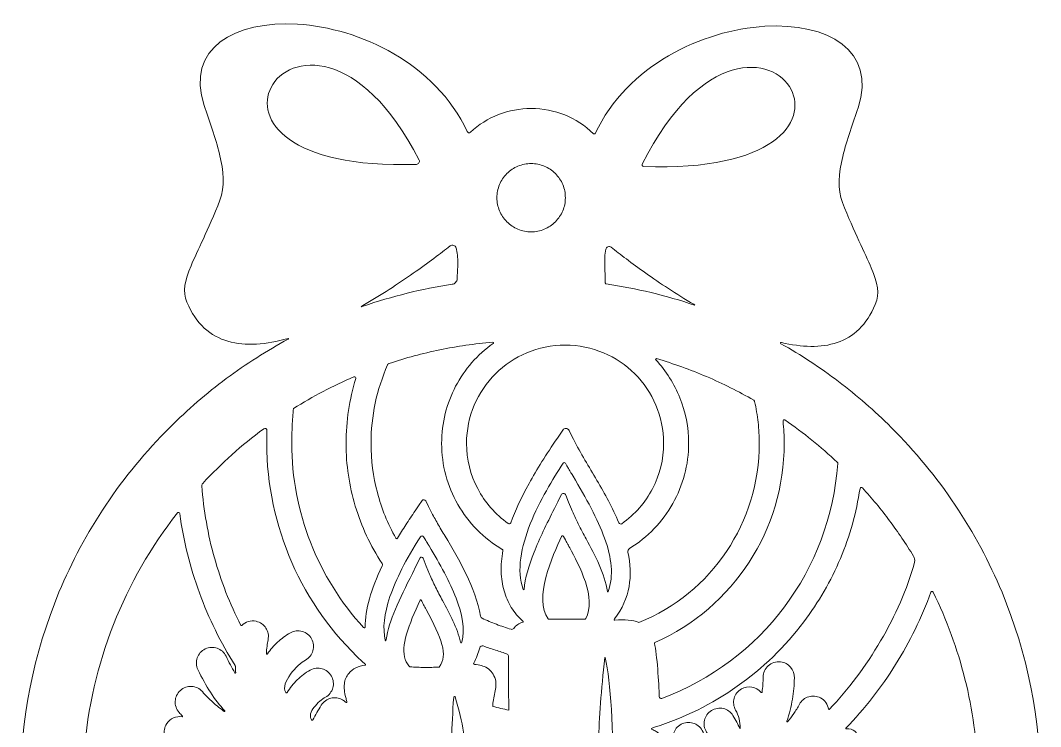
# Model space of a CAD drawing. Header units: inches. Extents: x -5.4 to 2.6, y -17.8 to -7.8.
# Drawn here: x -5.4 to 2.62, y -13.3 to -7.75 of the extents above; entities that cross this region are included whole.
import ezdxf

# ---------------------------------------------------------------- set-up
doc = ezdxf.new("R2010")
doc.units = ezdxf.units.IN
doc.header["$MEASUREMENT"] = 0
doc.layers.add('_U+0421_U+043B_U+043E_U+0439 1', color=7, linetype='Continuous')

msp = doc.modelspace()

# ---------------------------------------------------------------- linework, layer by layer
at = {"layer": '_U+0421_U+043B_U+043E_U+0439 1', "lineweight": 0}
for points, knots in [([(1.445, -10.9503), (1.3143, -10.8198), (1.1761, -10.6995), (1.0313, -10.5897), (0.8866, -10.4799), (0.7353, -10.3806), (0.5785, -10.2922), (0.5759, -10.2907), (0.5754, -10.2881), (0.5762, -10.2859), (0.577, -10.2838), (0.5792, -10.2822), (0.5821, -10.2829), (0.7419, -10.3209), (0.8927, -10.327), (1.0205, -10.283), (1.1482, -10.2391), (1.2529, -10.1452), (1.3204, -9.9834), (1.3566, -9.897), (1.3389, -9.816), (1.2886, -9.6968), (1.2384, -9.5777), (1.1556, -9.4203), (1.0616, -9.1813), (1.0215, -9.0788), (1.0332, -8.9509), (1.0645, -8.8196), (1.0959, -8.6884), (1.1468, -8.5539), (1.1851, -8.4382), (1.3343, -7.9853), (0.9437, -7.7676), (0.4529, -7.7972), (-0.0379, -7.8268), (-0.6288, -8.1036), (-0.8802, -8.6395), (-0.8811, -8.6413), (-0.8839, -8.6425), (-0.887, -8.6428), (-0.89, -8.6432), (-0.8932, -8.6426), (-0.8948, -8.6411), (-0.9608, -8.5771), (-1.0371, -8.5276), (-1.1199, -8.4941), (-1.2027, -8.4606), (-1.292, -8.4431), (-1.384, -8.4431), (-1.473, -8.4431), (-1.5596, -8.4596), (-1.6402, -8.4912), (-1.7208, -8.5227), (-1.7955, -8.5693), (-1.8609, -8.6295), (-1.865, -8.6332), (-1.8703, -8.6345), (-1.8751, -8.6336), (-1.88, -8.6326), (-1.8844, -8.6295), (-1.8867, -8.6244), (-2.1372, -8.0878), (-2.7284, -7.8105), (-3.2196, -7.7805), (-3.7109, -7.7505), (-4.1021, -7.9679), (-3.9526, -8.4207), (-3.9143, -8.5365), (-3.8634, -8.6712), (-3.8321, -8.8025), (-3.8007, -8.9338), (-3.789, -9.0617), (-3.8291, -9.1642), (-3.9233, -9.4033), (-4.0061, -9.5605), (-4.0564, -9.6796), (-4.1066, -9.7987), (-4.1243, -9.8797), (-4.0884, -9.9663), (-4.0169, -10.1378), (-3.9038, -10.233), (-3.7658, -10.2733), (-3.6278, -10.3136), (-3.4649, -10.2991), (-3.2938, -10.2511), (-3.2921, -10.2506), (-3.2909, -10.2515), (-3.2904, -10.2527), (-3.2899, -10.2538), (-3.2902, -10.2553), (-3.2917, -10.2561), (-3.4607, -10.3474), (-3.6236, -10.4512), (-3.7792, -10.567), (-3.9348, -10.6829), (-4.083, -10.8108), (-4.2227, -10.9503), (-4.6013, -11.328), (-4.8948, -11.7679), (-5.0937, -12.247), (-5.2926, -12.726), (-5.3969, -13.2441), (-5.3969, -13.7781), (-5.3969, -14.3123), (-5.2926, -14.8306), (-5.0937, -15.3097), (-4.8948, -15.7888), (-4.6013, -16.2287), (-4.2227, -16.6064), (-3.8442, -16.984), (-3.4034, -17.2768), (-2.9234, -17.4753), (-2.4434, -17.6737), (-1.9242, -17.7778), (-1.3889, -17.7778), (-0.8536, -17.7778), (-0.3344, -17.6737), (0.1456, -17.4753), (0.6256, -17.2768), (1.0664, -16.984), (1.445, -16.6064), (1.8235, -16.2287), (2.117, -15.7888), (2.316, -15.3097), (2.5149, -14.8306), (2.6191, -14.3123), (2.6191, -13.7781), (2.6191, -13.2441), (2.5149, -12.726), (2.316, -12.247), (2.117, -11.7679), (1.8235, -11.328), (1.445, -10.9503)], [0, 0, 0, 0, 1, 1, 1, 2, 2, 2, 3, 3, 3, 4, 4, 4, 5, 5, 5, 6, 6, 6, 7, 7, 7, 8, 8, 8, 9, 9, 9, 10, 10, 10, 11, 11, 11, 12, 12, 12, 13, 13, 13, 14, 14, 14, 15, 15, 15, 16, 16, 16, 17, 17, 17, 18, 18, 18, 19, 19, 19, 20, 20, 20, 21, 21, 21, 22, 22, 22, 23, 23, 23, 24, 24, 24, 25, 25, 25, 26, 26, 26, 27, 27, 27, 28, 28, 28, 29, 29, 29, 30, 30, 30, 31, 31, 31, 32, 32, 32, 33, 33, 33, 34, 34, 34, 35, 35, 35, 36, 36, 36, 37, 37, 37, 38, 38, 38, 39, 39, 39, 40, 40, 40, 41, 41, 41, 42, 42, 42, 43, 43, 43, 44, 44, 44, 44]), ([(-3.4276, -8.2777), (-3.3593, -8.1444), (-3.1838, -8.0611), (-2.9677, -8.1242), (-2.7516, -8.1872), (-2.4949, -8.3966), (-2.2644, -8.8487), (-2.2605, -8.8563), (-2.2613, -8.8646), (-2.2652, -8.8711), (-2.269, -8.8776), (-2.276, -8.8823), (-2.2845, -8.8826), (-2.7929, -8.8999), (-3.11, -8.8102), (-3.2844, -8.6854), (-3.4588, -8.5606), (-3.4903, -8.4007), (-3.4276, -8.2777)], [0, 0, 0, 0, 1, 1, 1, 2, 2, 2, 3, 3, 3, 4, 4, 4, 5, 5, 5, 6, 6, 6, 6]), ([(0.6596, -8.2943), (0.7227, -8.4182), (0.6904, -8.5792), (0.5136, -8.7043), (0.3367, -8.8294), (0.0153, -8.9186), (-0.5, -8.8986), (-0.5046, -8.8985), (-0.5084, -8.8959), (-0.5106, -8.8923), (-0.5127, -8.8887), (-0.5131, -8.8841), (-0.511, -8.8799), (-0.2796, -8.4204), (-0.0211, -8.2071), (0.1966, -8.1422), (0.4142, -8.0772), (0.5911, -8.1605), (0.6596, -8.2943)], [0, 0, 0, 0, 1, 1, 1, 2, 2, 2, 3, 3, 3, 4, 4, 4, 5, 5, 5, 6, 6, 6, 6]), ([(-1.574, -8.9549), (-1.5488, -8.9295), (-1.5194, -8.9099), (-1.4872, -8.8966), (-1.4551, -8.8833), (-1.4201, -8.8763), (-1.384, -8.8763), (-1.3481, -8.8763), (-1.3132, -8.8833), (-1.2809, -8.8966), (-1.2486, -8.9099), (-1.2189, -8.9295), (-1.1935, -8.9549), (-1.1681, -8.98), (-1.1485, -9.0094), (-1.1352, -9.0416), (-1.1218, -9.0737), (-1.1149, -9.1086), (-1.1149, -9.1447), (-1.1149, -9.1805), (-1.1218, -9.2153), (-1.1352, -9.2474), (-1.1485, -9.2795), (-1.1681, -9.3089), (-1.1935, -9.334), (-1.2189, -9.3594), (-1.2486, -9.3791), (-1.2809, -9.3925), (-1.3132, -9.4059), (-1.3481, -9.413), (-1.384, -9.413), (-1.4201, -9.413), (-1.4551, -9.4059), (-1.4872, -9.3925), (-1.5194, -9.3791), (-1.5488, -9.3594), (-1.574, -9.334), (-1.5994, -9.3086), (-1.6192, -9.2791), (-1.6326, -9.247), (-1.646, -9.2149), (-1.6531, -9.1803), (-1.6531, -9.1447), (-1.6531, -9.1088), (-1.646, -9.0741), (-1.6326, -9.0419), (-1.6192, -9.0098), (-1.5994, -8.9803), (-1.574, -8.9549)], [0, 0, 0, 0, 1, 1, 1, 2, 2, 2, 3, 3, 3, 4, 4, 4, 5, 5, 5, 6, 6, 6, 7, 7, 7, 8, 8, 8, 9, 9, 9, 10, 10, 10, 11, 11, 11, 12, 12, 12, 13, 13, 13, 14, 14, 14, 15, 15, 15, 16, 16, 16, 16]), ([(-1.9731, -9.5395), (-1.9626, -9.5749), (-1.9598, -9.6163), (-1.9601, -9.6585), (-1.9603, -9.7006), (-1.9636, -9.7436), (-1.9653, -9.782), (-1.9657, -9.793), (-1.97, -9.8031), (-1.9769, -9.8108), (-1.9838, -9.8185), (-1.9933, -9.8238), (-2.0042, -9.8255), (-2.1239, -9.8436), (-2.2423, -9.8671), (-2.3591, -9.896), (-2.4759, -9.9248), (-2.5911, -9.9589), (-2.7044, -9.9982), (-2.7142, -10.0016), (-2.7194, -10.0026), (-2.7198, -10.0016), (-2.7203, -10.0005), (-2.7161, -9.9973), (-2.7072, -9.9922), (-2.5634, -9.91), (-2.4275, -9.821), (-2.3097, -9.7385), (-2.1919, -9.6561), (-2.0923, -9.5802), (-2.0214, -9.5242), (-2.0129, -9.5175), (-2.0024, -9.5161), (-1.9932, -9.519), (-1.984, -9.5219), (-1.9762, -9.5291), (-1.9731, -9.5395)], [0, 0, 0, 0, 1, 1, 1, 2, 2, 2, 3, 3, 3, 4, 4, 4, 5, 5, 5, 6, 6, 6, 7, 7, 7, 8, 8, 8, 9, 9, 9, 10, 10, 10, 11, 11, 11, 12, 12, 12, 12]), ([(-0.7979, -9.5502), (-0.796, -9.5403), (-0.789, -9.5333), (-0.7806, -9.5303), (-0.7721, -9.5273), (-0.7622, -9.5283), (-0.7543, -9.5346), (-0.6881, -9.5873), (-0.5948, -9.659), (-0.4837, -9.7376), (-0.3726, -9.8162), (-0.2438, -9.9018), (-0.1066, -9.9824), (-0.1035, -9.9842), (-0.1009, -9.9862), (-0.0996, -9.9876), (-0.0983, -9.989), (-0.0982, -9.9897), (-0.1002, -9.9891), (-0.2124, -9.9512), (-0.3264, -9.9182), (-0.442, -9.8904), (-0.5576, -9.8625), (-0.6748, -9.8398), (-0.7932, -9.8225), (-0.7954, -9.8222), (-0.7973, -9.8211), (-0.7987, -9.8196), (-0.8, -9.818), (-0.8008, -9.816), (-0.8009, -9.8138), (-0.8013, -9.7824), (-0.8041, -9.7348), (-0.805, -9.6859), (-0.806, -9.637), (-0.805, -9.5868), (-0.7979, -9.5502)], [0, 0, 0, 0, 1, 1, 1, 2, 2, 2, 3, 3, 3, 4, 4, 4, 5, 5, 5, 6, 6, 6, 7, 7, 7, 8, 8, 8, 9, 9, 9, 10, 10, 10, 11, 11, 11, 12, 12, 12, 12]), ([(-1.6872, -10.281), (-1.684, -10.2808), (-1.6818, -10.2821), (-1.6809, -10.284), (-1.6801, -10.2858), (-1.6807, -10.2882), (-1.6831, -10.29), (-1.8055, -10.3778), (-1.9065, -10.4934), (-1.977, -10.6275), (-2.0474, -10.7616), (-2.0873, -10.9141), (-2.0873, -11.0757), (-2.0873, -11.2474), (-2.0419, -11.4124), (-1.9595, -11.5562), (-1.8771, -11.7001), (-1.7579, -11.8228), (-1.6103, -11.9097), (-1.6086, -11.9107), (-1.6074, -11.9121), (-1.6066, -11.9138), (-1.6058, -11.9155), (-1.6056, -11.9174), (-1.6059, -11.9192), (-1.616, -11.9777), (-1.6204, -12.0329), (-1.6189, -12.0852), (-1.6175, -12.1375), (-1.6102, -12.187), (-1.597, -12.234), (-1.5837, -12.2808), (-1.5646, -12.3245), (-1.5396, -12.3651), (-1.5146, -12.4057), (-1.4838, -12.443), (-1.4471, -12.4771), (-1.4463, -12.4778), (-1.4461, -12.4788), (-1.4463, -12.4797), (-1.4465, -12.4805), (-1.4472, -12.4813), (-1.4482, -12.4816), (-1.4634, -12.4859), (-1.477, -12.4921), (-1.4892, -12.5004), (-1.5013, -12.5086), (-1.5119, -12.5189), (-1.5211, -12.5312), (-1.5234, -12.5343), (-1.5266, -12.5364), (-1.5302, -12.5375), (-1.5337, -12.5386), (-1.5376, -12.5386), (-1.5413, -12.5375), (-1.5804, -12.5261), (-1.6191, -12.5131), (-1.6572, -12.4986), (-1.6953, -12.4841), (-1.7329, -12.4681), (-1.7697, -12.4507), (-1.773, -12.4491), (-1.7757, -12.4468), (-1.7778, -12.444), (-1.7799, -12.4412), (-1.7813, -12.4379), (-1.7819, -12.4344), (-1.8006, -12.3225), (-1.8435, -12.2103), (-1.8949, -12.1037), (-1.9464, -11.9971), (-2.0064, -11.8961), (-2.0595, -11.8066), (-2.0803, -11.7717), (-2.1004, -11.7379), (-2.119, -11.7057), (-2.1375, -11.6735), (-2.1545, -11.6429), (-2.1689, -11.6143), (-2.1689, -11.6143), (-2.1905, -11.5713), (-2.1905, -11.5713), (-2.1905, -11.5713), (-2.2121, -11.5282), (-2.2121, -11.5282), (-2.2149, -11.5225), (-2.2202, -11.5195), (-2.2257, -11.5191), (-2.2312, -11.5187), (-2.2368, -11.521), (-2.2404, -11.5262), (-2.2404, -11.5262), (-2.2677, -11.5661), (-2.2677, -11.5661), (-2.2677, -11.5661), (-2.2949, -11.6061), (-2.2949, -11.6061), (-2.3207, -11.6436), (-2.3451, -11.6803), (-2.3683, -11.7162), (-2.3915, -11.7521), (-2.4134, -11.7873), (-2.4341, -11.8217), (-2.4355, -11.8241), (-2.438, -11.8253), (-2.4404, -11.8252), (-2.4429, -11.8252), (-2.4453, -11.8239), (-2.4467, -11.8215), (-2.5106, -11.7077), (-2.5594, -11.5871), (-2.5921, -11.462), (-2.6249, -11.3369), (-2.6417, -11.2073), (-2.6417, -11.0757), (-2.6417, -10.9683), (-2.6308, -10.8628), (-2.6091, -10.7599), (-2.5873, -10.6569), (-2.5548, -10.5565), (-2.5114, -10.4592), (-2.5101, -10.4564), (-2.5083, -10.4538), (-2.506, -10.4518), (-2.5038, -10.4497), (-2.5011, -10.4481), (-2.4981, -10.4472), (-2.369, -10.4041), (-2.2366, -10.3685), (-2.1012, -10.3407), (-1.9659, -10.3129), (-1.8277, -10.2929), (-1.6872, -10.281)], [0, 0, 0, 0, 1, 1, 1, 2, 2, 2, 3, 3, 3, 4, 4, 4, 5, 5, 5, 6, 6, 6, 7, 7, 7, 8, 8, 8, 9, 9, 9, 10, 10, 10, 11, 11, 11, 12, 12, 12, 13, 13, 13, 14, 14, 14, 15, 15, 15, 16, 16, 16, 17, 17, 17, 18, 18, 18, 19, 19, 19, 20, 20, 20, 21, 21, 21, 22, 22, 22, 23, 23, 23, 24, 24, 24, 25, 25, 25, 26, 26, 26, 27, 27, 27, 28, 28, 28, 29, 29, 29, 30, 30, 30, 31, 31, 31, 32, 32, 32, 33, 33, 33, 34, 34, 34, 35, 35, 35, 36, 36, 36, 37, 37, 37, 38, 38, 38, 39, 39, 39, 40, 40, 40, 41, 41, 41, 42, 42, 42, 43, 43, 43, 44, 44, 44, 44]), ([(-1.1173, -10.3029), (-0.9036, -10.3029), (-0.71, -10.3896), (-0.5697, -10.5296), (-0.4295, -10.6696), (-0.3427, -10.8628), (-0.3427, -11.0757), (-0.3427, -11.2017), (-0.3737, -11.3237), (-0.4303, -11.4321), (-0.4869, -11.5406), (-0.569, -11.6356), (-0.671, -11.7075), (-0.6752, -11.7104), (-0.6802, -11.711), (-0.6847, -11.7096), (-0.6892, -11.7082), (-0.6931, -11.7049), (-0.695, -11.7002), (-0.7439, -11.5815), (-0.8045, -11.4733), (-0.8672, -11.3667), (-0.9298, -11.2601), (-0.9945, -11.155), (-1.0514, -11.0426), (-1.0514, -11.0426), (-1.0685, -11.0086), (-1.0685, -11.0086), (-1.0685, -11.0086), (-1.0857, -10.9747), (-1.0857, -10.9747), (-1.0906, -10.9649), (-1.0998, -10.9596), (-1.1094, -10.959), (-1.1189, -10.9583), (-1.1288, -10.9624), (-1.1349, -10.9714), (-1.1349, -10.9714), (-1.1564, -11.0028), (-1.1564, -11.0028), (-1.1564, -11.0028), (-1.1779, -11.0343), (-1.1779, -11.0343), (-1.2652, -11.1616), (-1.3391, -11.2802), (-1.4001, -11.3909), (-1.4611, -11.5017), (-1.5091, -11.6044), (-1.5445, -11.7), (-1.5459, -11.7039), (-1.549, -11.7066), (-1.5526, -11.7077), (-1.5562, -11.7089), (-1.5602, -11.7084), (-1.5636, -11.706), (-1.6656, -11.6343), (-1.7476, -11.5399), (-1.804, -11.4318), (-1.8605, -11.3237), (-1.8915, -11.202), (-1.8915, -11.0757), (-1.8915, -10.8628), (-1.8047, -10.6696), (-1.6645, -10.5296), (-1.5243, -10.3896), (-1.3308, -10.3029), (-1.1173, -10.3029)], [0, 0, 0, 0, 1, 1, 1, 2, 2, 2, 3, 3, 3, 4, 4, 4, 5, 5, 5, 6, 6, 6, 7, 7, 7, 8, 8, 8, 9, 9, 9, 10, 10, 10, 11, 11, 11, 12, 12, 12, 13, 13, 13, 14, 14, 14, 15, 15, 15, 16, 16, 16, 17, 17, 17, 18, 18, 18, 19, 19, 19, 20, 20, 20, 21, 21, 21, 22, 22, 22, 22]), ([(-0.7253, -12.4655), (-0.7277, -12.4656), (-0.7296, -12.4643), (-0.7306, -12.4625), (-0.7315, -12.4607), (-0.7315, -12.4584), (-0.73, -12.4565), (-0.6664, -12.3762), (-0.6303, -12.2905), (-0.6147, -12.2019), (-0.5991, -12.1133), (-0.6041, -12.022), (-0.6229, -11.9306), (-0.6241, -11.925), (-0.6234, -11.9194), (-0.6213, -11.9144), (-0.6191, -11.9095), (-0.6155, -11.9051), (-0.6106, -11.9022), (-0.4672, -11.8143), (-0.3511, -11.6918), (-0.2709, -11.5493), (-0.1907, -11.4067), (-0.1463, -11.244), (-0.1463, -11.0757), (-0.1463, -10.9494), (-0.1708, -10.8287), (-0.2152, -10.7179), (-0.2596, -10.6071), (-0.324, -10.5063), (-0.4039, -10.4198), (-0.4059, -10.4176), (-0.4059, -10.4147), (-0.4046, -10.4126), (-0.4033, -10.4105), (-0.4007, -10.4092), (-0.3978, -10.41), (-0.2633, -10.4495), (-0.1321, -10.4969), (-0.0048, -10.5515), (0.1226, -10.6062), (0.2461, -10.6681), (0.3653, -10.7368), (0.3671, -10.7378), (0.3686, -10.7392), (0.3698, -10.7409), (0.371, -10.7425), (0.3719, -10.7444), (0.3723, -10.7464), (0.3843, -10.8005), (0.3934, -10.8552), (0.3994, -10.9102), (0.4055, -10.9652), (0.4085, -11.0205), (0.4085, -11.0757), (0.4085, -11.3836), (0.3161, -11.6784), (0.1517, -11.9249), (-0.0126, -12.1714), (-0.2489, -12.3696), (-0.5366, -12.4842), (-0.5616, -12.4736), (-0.5895, -12.4679), (-0.6208, -12.4654), (-0.6521, -12.4628), (-0.6868, -12.4635), (-0.7253, -12.4655)], [0, 0, 0, 0, 1, 1, 1, 2, 2, 2, 3, 3, 3, 4, 4, 4, 5, 5, 5, 6, 6, 6, 7, 7, 7, 8, 8, 8, 9, 9, 9, 10, 10, 10, 11, 11, 11, 12, 12, 12, 13, 13, 13, 14, 14, 14, 15, 15, 15, 16, 16, 16, 17, 17, 17, 18, 18, 18, 19, 19, 19, 20, 20, 20, 21, 21, 21, 22, 22, 22, 22]), ([(-2.5532, -12.0394), (-2.598, -12.1319), (-2.6314, -12.2178), (-2.6538, -12.2977), (-2.6762, -12.3776), (-2.6875, -12.4515), (-2.6882, -12.52), (-2.6882, -12.5231), (-2.6901, -12.5254), (-2.6925, -12.5263), (-2.6949, -12.5273), (-2.6979, -12.5269), (-2.7, -12.5246), (-2.8804, -12.3278), (-3.0217, -12.0996), (-3.1178, -11.8536), (-3.2139, -11.6076), (-3.2649, -11.3438), (-3.2649, -11.0757), (-3.2649, -11.0291), (-3.2637, -10.9829), (-3.2613, -10.9372), (-3.259, -10.8914), (-3.2554, -10.8462), (-3.2508, -10.8015), (-3.1753, -10.7544), (-3.0979, -10.7099), (-3.0187, -10.6684), (-2.9396, -10.6268), (-2.8587, -10.5882), (-2.7762, -10.5529), (-2.7719, -10.551), (-2.7675, -10.5521), (-2.7645, -10.5549), (-2.7615, -10.5576), (-2.76, -10.5619), (-2.7614, -10.5664), (-2.7868, -10.6483), (-2.806, -10.7318), (-2.8188, -10.8168), (-2.8316, -10.9017), (-2.8381, -10.9881), (-2.8381, -11.0757), (-2.8381, -11.2444), (-2.8134, -11.4104), (-2.7657, -11.5693), (-2.7179, -11.7282), (-2.647, -11.88), (-2.5544, -12.0205), (-2.5526, -12.0233), (-2.5515, -12.0265), (-2.5513, -12.0298), (-2.5511, -12.033), (-2.5518, -12.0364), (-2.5532, -12.0394)], [0, 0, 0, 0, 1, 1, 1, 2, 2, 2, 3, 3, 3, 4, 4, 4, 5, 5, 5, 6, 6, 6, 7, 7, 7, 8, 8, 8, 9, 9, 9, 10, 10, 10, 11, 11, 11, 12, 12, 12, 13, 13, 13, 14, 14, 14, 15, 15, 15, 16, 16, 16, 17, 17, 17, 18, 18, 18, 18]), ([(0.5954, -10.9013), (0.595, -10.8972), (0.5971, -10.8937), (0.6002, -10.8918), (0.6033, -10.89), (0.6073, -10.8898), (0.6108, -10.8922), (0.6834, -10.9423), (0.754, -10.9951), (0.8225, -11.0505), (0.891, -11.106), (0.9575, -11.164), (1.0217, -11.2244), (1.023, -11.2257), (1.024, -11.2272), (1.0247, -11.2289), (1.0253, -11.2306), (1.0256, -11.2324), (1.0255, -11.2343), (0.9951, -11.6523), (0.8461, -12.0405), (0.6062, -12.361), (0.3663, -12.6814), (0.0356, -12.9342), (-0.358, -13.0816), (-0.3626, -13.0833), (-0.3675, -13.0825), (-0.3712, -13.08), (-0.375, -13.0775), (-0.3775, -13.0732), (-0.3776, -13.0682), (-0.3788, -13.0148), (-0.383, -12.931), (-0.3895, -12.8501), (-0.3959, -12.7692), (-0.4046, -12.691), (-0.4143, -12.6489), (-0.4147, -12.6475), (-0.4145, -12.6461), (-0.4139, -12.645), (-0.4133, -12.6438), (-0.4123, -12.6429), (-0.411, -12.6423), (-0.1016, -12.5035), (0.1522, -12.282), (0.3287, -12.0101), (0.5052, -11.7382), (0.6044, -11.4159), (0.6044, -11.0757), (0.6044, -11.0466), (0.6036, -11.0175), (0.6021, -10.9884), (0.6006, -10.9593), (0.5984, -10.9303), (0.5954, -10.9013)], [0, 0, 0, 0, 1, 1, 1, 2, 2, 2, 3, 3, 3, 4, 4, 4, 5, 5, 5, 6, 6, 6, 7, 7, 7, 8, 8, 8, 9, 9, 9, 10, 10, 10, 11, 11, 11, 12, 12, 12, 13, 13, 13, 14, 14, 14, 15, 15, 15, 16, 16, 16, 17, 17, 17, 18, 18, 18, 18]), ([(-3.4851, -10.9615), (-3.4796, -10.9575), (-3.4731, -10.9575), (-3.468, -10.9603), (-3.4629, -10.963), (-3.4592, -10.9685), (-3.4594, -10.9752), (-3.4601, -10.9919), (-3.4606, -11.0086), (-3.4609, -11.0254), (-3.4612, -11.0422), (-3.4613, -11.0589), (-3.4613, -11.0757), (-3.4613, -11.4004), (-3.3927, -11.7192), (-3.2643, -12.0121), (-3.136, -12.3049), (-2.948, -12.5718), (-2.7091, -12.7926), (-2.7057, -12.7959), (-2.7021, -12.7991), (-2.6986, -12.8024), (-2.695, -12.8056), (-2.6914, -12.8088), (-2.6878, -12.812), (-2.6865, -12.8131), (-2.6858, -12.8149), (-2.6857, -12.8164), (-2.6856, -12.818), (-2.6861, -12.8193), (-2.6873, -12.8195), (-2.7145, -12.8239), (-2.7392, -12.8307), (-2.761, -12.8412), (-2.7828, -12.8516), (-2.8016, -12.8656), (-2.8171, -12.8843), (-2.8361, -12.9075), (-2.8476, -12.9349), (-2.8515, -12.9665), (-2.8554, -12.998), (-2.8517, -13.0336), (-2.8405, -13.0731), (-2.8389, -13.0789), (-2.8374, -13.0845), (-2.836, -13.09), (-2.8347, -13.0955), (-2.8334, -13.1009), (-2.8323, -13.1063), (-2.8315, -13.1098), (-2.8326, -13.1123), (-2.8344, -13.1133), (-2.8362, -13.1143), (-2.8389, -13.1137), (-2.8413, -13.1112), (-2.8447, -13.1077), (-2.8484, -13.1043), (-2.8524, -13.1012), (-2.8563, -13.0981), (-2.8605, -13.0952), (-2.8649, -13.0926), (-2.894, -13.0753), (-2.9273, -13.0714), (-2.9577, -13.0791), (-2.9881, -13.0868), (-3.0156, -13.1061), (-3.0329, -13.1351), (-3.0448, -13.1547), (-3.0561, -13.174), (-3.067, -13.1931), (-3.078, -13.2122), (-3.0884, -13.2312), (-3.0986, -13.2501), (-3.0997, -13.2522), (-3.1017, -13.2533), (-3.1037, -13.2533), (-3.1058, -13.2534), (-3.1079, -13.2525), (-3.1093, -13.2506), (-3.1298, -13.2226), (-3.1151, -13.185), (-3.089, -13.1508), (-3.063, -13.1166), (-3.0254, -13.0859), (-3.0002, -13.0717), (-2.9707, -13.0553), (-2.9506, -13.0285), (-2.9422, -12.9984), (-2.9337, -12.9682), (-2.9367, -12.9348), (-2.9533, -12.9053), (-2.9699, -12.8758), (-2.9969, -12.8558), (-3.0271, -12.8473), (-3.0574, -12.8388), (-3.0908, -12.8419), (-3.1204, -12.8585), (-3.1579, -12.8794), (-3.1914, -12.9054), (-3.2214, -12.9352), (-3.2514, -12.965), (-3.2778, -12.9986), (-3.3012, -13.0348), (-3.3024, -13.0368), (-3.3044, -13.0377), (-3.3065, -13.0376), (-3.3085, -13.0375), (-3.3105, -13.0364), (-3.3117, -13.0344), (-3.3351, -12.996), (-3.3118, -12.941), (-3.2749, -12.8913), (-3.238, -12.8416), (-3.1874, -12.7971), (-3.156, -12.7794), (-3.1265, -12.7631), (-3.1064, -12.7362), (-3.098, -12.7061), (-3.0895, -12.676), (-3.0925, -12.6426), (-3.1091, -12.613), (-3.1255, -12.5835), (-3.1524, -12.5635), (-3.1825, -12.555), (-3.2127, -12.5465), (-3.2461, -12.5494), (-3.2757, -12.5657), (-3.3127, -12.5864), (-3.346, -12.6112), (-3.3758, -12.639), (-3.4057, -12.6668), (-3.4321, -12.6977), (-3.4556, -12.7305), (-3.4569, -12.7323), (-3.459, -12.7328), (-3.4607, -12.7322), (-3.4624, -12.7316), (-3.4638, -12.7299), (-3.4637, -12.7277), (-3.4629, -12.7082), (-3.4614, -12.6895), (-3.4592, -12.6715), (-3.457, -12.6535), (-3.4543, -12.6363), (-3.451, -12.6199), (-3.4439, -12.5867), (-3.4509, -12.5539), (-3.4679, -12.5276), (-3.485, -12.5013), (-3.5121, -12.4816), (-3.5453, -12.4745), (-3.5663, -12.4701), (-3.5872, -12.4714), (-3.6063, -12.4773), (-3.6254, -12.4832), (-3.6428, -12.4937), (-3.6569, -12.5077), (-3.6581, -12.5089), (-3.6596, -12.5093), (-3.6611, -12.5091), (-3.6625, -12.5089), (-3.6639, -12.508), (-3.6646, -12.5066), (-3.7513, -12.3377), (-3.821, -12.1603), (-3.8725, -11.9766), (-3.924, -11.7929), (-3.9572, -11.603), (-3.971, -11.4089), (-3.9712, -11.4055), (-3.9707, -11.4021), (-3.9696, -11.399), (-3.9685, -11.3958), (-3.9667, -11.3929), (-3.9644, -11.3904), (-3.8913, -11.3118), (-3.8146, -11.2367), (-3.7347, -11.1651), (-3.6547, -11.0935), (-3.5715, -11.0256), (-3.4851, -10.9615)], [0, 0, 0, 0, 1, 1, 1, 2, 2, 2, 3, 3, 3, 4, 4, 4, 5, 5, 5, 6, 6, 6, 7, 7, 7, 8, 8, 8, 9, 9, 9, 10, 10, 10, 11, 11, 11, 12, 12, 12, 13, 13, 13, 14, 14, 14, 15, 15, 15, 16, 16, 16, 17, 17, 17, 18, 18, 18, 19, 19, 19, 20, 20, 20, 21, 21, 21, 22, 22, 22, 23, 23, 23, 24, 24, 24, 25, 25, 25, 26, 26, 26, 27, 27, 27, 28, 28, 28, 29, 29, 29, 30, 30, 30, 31, 31, 31, 32, 32, 32, 33, 33, 33, 34, 34, 34, 35, 35, 35, 36, 36, 36, 37, 37, 37, 38, 38, 38, 39, 39, 39, 40, 40, 40, 41, 41, 41, 42, 42, 42, 43, 43, 43, 44, 44, 44, 45, 45, 45, 46, 46, 46, 47, 47, 47, 48, 48, 48, 49, 49, 49, 50, 50, 50, 51, 51, 51, 52, 52, 52, 53, 53, 53, 54, 54, 54, 55, 55, 55, 56, 56, 56, 57, 57, 57, 58, 58, 58, 59, 59, 59, 60, 60, 60, 60]), ([(-0.778, -12.2417), (-0.7786, -12.2434), (-0.7801, -12.2441), (-0.7815, -12.2439), (-0.7829, -12.2438), (-0.7842, -12.2428), (-0.7844, -12.2411), (-0.7942, -12.1718), (-0.8185, -12.1008), (-0.849, -12.0309), (-0.8795, -11.9611), (-0.9162, -11.8923), (-0.9508, -11.8276), (-0.9718, -11.7885), (-0.9931, -11.7488), (-1.0131, -11.7093), (-1.0331, -11.6698), (-1.0516, -11.6307), (-1.067, -11.5929), (-1.067, -11.5929), (-1.0893, -11.5378), (-1.0893, -11.5378), (-1.0893, -11.5378), (-1.1115, -11.4827), (-1.1115, -11.4827), (-1.1147, -11.4747), (-1.1219, -11.4705), (-1.1292, -11.4702), (-1.1365, -11.4699), (-1.144, -11.4736), (-1.1478, -11.4813), (-1.1478, -11.4813), (-1.1743, -11.5344), (-1.1743, -11.5344), (-1.1743, -11.5344), (-1.2008, -11.5875), (-1.2008, -11.5875), (-1.2628, -11.711), (-1.3185, -11.8261), (-1.3608, -11.9323), (-1.4031, -12.0386), (-1.4318, -12.1358), (-1.4396, -12.2237), (-1.4398, -12.2253), (-1.441, -12.2262), (-1.4423, -12.2264), (-1.4436, -12.2266), (-1.445, -12.226), (-1.4455, -12.2245), (-1.5009, -12.0752), (-1.4624, -11.8882), (-1.3902, -11.708), (-1.3181, -11.5278), (-1.2124, -11.3543), (-1.1333, -11.2321), (-1.1311, -11.2287), (-1.1275, -11.227), (-1.1239, -11.2271), (-1.1203, -11.2273), (-1.1167, -11.2291), (-1.1147, -11.2327), (-1.1147, -11.2327), (-1.1031, -11.2526), (-1.1031, -11.2526), (-1.1031, -11.2526), (-1.0915, -11.2725), (-1.0915, -11.2725), (-1.0805, -11.2915), (-1.0773, -11.297), (-1.0739, -11.3027), (-1.0704, -11.3084), (-1.0668, -11.3143), (-1.0548, -11.3343), (-0.9525, -11.5061), (-0.8612, -11.67), (-0.8065, -11.8225), (-0.7518, -11.975), (-0.7338, -12.116), (-0.778, -12.2417)], [0, 0, 0, 0, 1, 1, 1, 2, 2, 2, 3, 3, 3, 4, 4, 4, 5, 5, 5, 6, 6, 6, 7, 7, 7, 8, 8, 8, 9, 9, 9, 10, 10, 10, 11, 11, 11, 12, 12, 12, 13, 13, 13, 14, 14, 14, 15, 15, 15, 16, 16, 16, 17, 17, 17, 18, 18, 18, 19, 19, 19, 20, 20, 20, 21, 21, 21, 22, 22, 22, 23, 23, 23, 24, 24, 24, 25, 25, 25, 26, 26, 26, 26]), ([(1.2188, -11.425), (1.294, -11.5079), (1.3654, -11.5944), (1.4325, -11.6842), (1.4996, -11.774), (1.5626, -11.8671), (1.6208, -11.9631), (1.6254, -11.9706), (1.6283, -11.9789), (1.6296, -11.9874), (1.6308, -11.9959), (1.6303, -12.0046), (1.628, -12.0131), (1.5723, -12.2202), (1.4787, -12.4314), (1.3623, -12.6294), (1.246, -12.8274), (1.1069, -13.0121), (0.9602, -13.1663), (0.9593, -13.1672), (0.9577, -13.1676), (0.9564, -13.1674), (0.955, -13.1672), (0.9538, -13.1665), (0.9536, -13.1654), (0.9506, -13.1472), (0.9434, -13.1297), (0.9327, -13.1144), (0.9219, -13.0992), (0.9076, -13.0862), (0.8901, -13.077), (0.8603, -13.0612), (0.8269, -13.0588), (0.7969, -13.0679), (0.7669, -13.077), (0.7404, -13.0975), (0.7245, -13.1273), (0.7105, -13.1533), (0.6956, -13.1778), (0.68, -13.2006), (0.6644, -13.2235), (0.6481, -13.2448), (0.6313, -13.2643), (0.6302, -13.2656), (0.6287, -13.2656), (0.6275, -13.2649), (0.6264, -13.2642), (0.6256, -13.2628), (0.6261, -13.2612), (0.6448, -13.2023), (0.6592, -13.144), (0.6691, -13.0871), (0.6789, -13.0301), (0.6841, -12.9744), (0.6845, -12.9206), (0.6847, -12.8888), (0.6733, -12.8587), (0.654, -12.8357), (0.6346, -12.8127), (0.6073, -12.7968), (0.5757, -12.7933), (0.5387, -12.7893), (0.5045, -12.8018), (0.4797, -12.8242), (0.4549, -12.8467), (0.4393, -12.8791), (0.4393, -12.915), (0.4393, -12.9343), (0.4385, -12.9537), (0.4369, -12.9732), (0.4354, -12.9927), (0.4331, -13.0124), (0.4304, -13.0322), (0.4301, -13.034), (0.4289, -13.0351), (0.4275, -13.0355), (0.4261, -13.0358), (0.4245, -13.0354), (0.4234, -13.0341), (0.4045, -13.0117), (0.3788, -12.9972), (0.3513, -12.992), (0.3238, -12.9869), (0.2943, -12.9912), (0.2679, -13.0063), (0.2388, -13.0231), (0.2191, -13.0502), (0.211, -13.0804), (0.2028, -13.1107), (0.2061, -13.1441), (0.2229, -13.1736), (0.2349, -13.1941), (0.2435, -13.217), (0.2494, -13.2412), (0.2552, -13.2653), (0.2583, -13.2907), (0.2593, -13.3162), (0.2593, -13.3174), (0.2585, -13.3183), (0.2575, -13.3185), (0.2565, -13.3187), (0.2554, -13.3183), (0.2549, -13.3171), (0.2481, -13.3005), (0.2403, -13.2838), (0.2315, -13.267), (0.2227, -13.2501), (0.2128, -13.233), (0.2019, -13.2156), (0.1841, -13.1868), (0.1563, -13.1681), (0.1257, -13.1611), (0.0951, -13.1541), (0.0617, -13.1587), (0.0329, -13.1766), (0.0044, -13.1946), (-0.0143, -13.2225), (-0.0214, -13.2531), (-0.0285, -13.2836), (-0.024, -13.3168), (-0.0061, -13.3454), (0.0196, -13.3864), (0.0356, -13.4246), (0.0448, -13.4604), (0.0539, -13.4962), (0.0561, -13.5298), (0.0542, -13.5617), (0.054, -13.5643), (0.053, -13.5652), (0.0517, -13.5648), (0.0505, -13.5643), (0.0491, -13.5625), (0.0483, -13.5596), (0.0373, -13.5193), (0.0245, -13.4796), (0.0098, -13.4416), (-0.0049, -13.4036), (-0.0214, -13.3673), (-0.0399, -13.3337), (-0.056, -13.3041), (-0.0826, -13.2838), (-0.1126, -13.2748), (-0.1427, -13.2658), (-0.1761, -13.2683), (-0.2059, -13.2844), (-0.2355, -13.3005), (-0.2559, -13.3272), (-0.2648, -13.3573), (-0.2738, -13.3873), (-0.2714, -13.4207), (-0.2552, -13.4503), (-0.2334, -13.4905), (-0.2152, -13.5358), (-0.2003, -13.5829), (-0.1854, -13.6299), (-0.1739, -13.6787), (-0.1655, -13.726), (-0.1651, -13.7285), (-0.1667, -13.7301), (-0.1685, -13.7306), (-0.1704, -13.731), (-0.1725, -13.7302), (-0.1732, -13.7278), (-0.1947, -13.6544), (-0.2229, -13.5824), (-0.2581, -13.5178), (-0.2933, -13.4532), (-0.3355, -13.3962), (-0.3852, -13.3527), (-0.3908, -13.348), (-0.3998, -13.342), (-0.4095, -13.3363), (-0.4191, -13.3306), (-0.4294, -13.3252), (-0.4373, -13.3217), (-0.4384, -13.3213), (-0.4388, -13.3202), (-0.4387, -13.319), (-0.4386, -13.3179), (-0.438, -13.3168), (-0.4369, -13.3164), (-0.4345, -13.3153), (-0.4318, -13.3143), (-0.4283, -13.3131), (-0.4248, -13.3118), (-0.4204, -13.3103), (-0.4145, -13.3083), (-0.1827, -13.2356), (0.0372, -13.1259), (0.2358, -12.9857), (0.4344, -12.8455), (0.6117, -12.6748), (0.7582, -12.4799), (0.8756, -12.3238), (0.9717, -12.1564), (1.0457, -11.9806), (1.1197, -11.8047), (1.1716, -11.6204), (1.2004, -11.4306), (1.2011, -11.4262), (1.2042, -11.4231), (1.2078, -11.422), (1.2115, -11.4209), (1.2158, -11.4217), (1.2188, -11.425)], [0, 0, 0, 0, 1, 1, 1, 2, 2, 2, 3, 3, 3, 4, 4, 4, 5, 5, 5, 6, 6, 6, 7, 7, 7, 8, 8, 8, 9, 9, 9, 10, 10, 10, 11, 11, 11, 12, 12, 12, 13, 13, 13, 14, 14, 14, 15, 15, 15, 16, 16, 16, 17, 17, 17, 18, 18, 18, 19, 19, 19, 20, 20, 20, 21, 21, 21, 22, 22, 22, 23, 23, 23, 24, 24, 24, 25, 25, 25, 26, 26, 26, 27, 27, 27, 28, 28, 28, 29, 29, 29, 30, 30, 30, 31, 31, 31, 32, 32, 32, 33, 33, 33, 34, 34, 34, 35, 35, 35, 36, 36, 36, 37, 37, 37, 38, 38, 38, 39, 39, 39, 40, 40, 40, 41, 41, 41, 42, 42, 42, 43, 43, 43, 44, 44, 44, 45, 45, 45, 46, 46, 46, 47, 47, 47, 48, 48, 48, 49, 49, 49, 50, 50, 50, 51, 51, 51, 52, 52, 52, 53, 53, 53, 54, 54, 54, 55, 55, 55, 56, 56, 56, 57, 57, 57, 58, 58, 58, 59, 59, 59, 60, 60, 60, 61, 61, 61, 62, 62, 62, 63, 63, 63, 64, 64, 64, 65, 65, 65, 66, 66, 66, 67, 67, 67, 68, 68, 68, 68]), ([(-4.1452, -11.6281), (-4.1153, -11.8425), (-4.0631, -12.0512), (-3.99, -12.2513), (-3.917, -12.4515), (-3.8229, -12.6431), (-3.7092, -12.8233), (-3.709, -12.824), (-3.7087, -12.8247), (-3.7085, -12.8254), (-3.7083, -12.8261), (-3.7081, -12.8268), (-3.7078, -12.8275), (-3.7075, -12.8357), (-3.7071, -12.8443), (-3.7067, -12.8529), (-3.7063, -12.8615), (-3.7058, -12.8701), (-3.7053, -12.8787), (-3.7052, -12.8807), (-3.7062, -12.8818), (-3.7076, -12.8819), (-3.709, -12.882), (-3.7107, -12.8811), (-3.7119, -12.8791), (-3.724, -12.8593), (-3.7358, -12.8384), (-3.7473, -12.8166), (-3.7588, -12.7949), (-3.7701, -12.7725), (-3.7812, -12.7497), (-3.7956, -12.7192), (-3.8211, -12.6975), (-3.8507, -12.687), (-3.8802, -12.6766), (-3.9138, -12.6774), (-3.9443, -12.6921), (-3.9749, -12.7067), (-3.9966, -12.7323), (-4.007, -12.7619), (-4.0175, -12.7914), (-4.0166, -12.8248), (-4.002, -12.855), (-3.9713, -12.9196), (-3.9384, -12.979), (-3.9033, -13.0332), (-3.8682, -13.0873), (-3.8308, -13.1361), (-3.7914, -13.1795), (-3.7902, -13.1809), (-3.7905, -13.1825), (-3.7914, -13.1835), (-3.7923, -13.1846), (-3.7939, -13.185), (-3.7953, -13.184), (-3.8259, -13.1615), (-3.8558, -13.1372), (-3.8846, -13.1111), (-3.9134, -13.085), (-3.9411, -13.0571), (-3.9673, -13.0277), (-3.9898, -13.0026), (-4.0204, -12.989), (-4.0517, -12.9873), (-4.0831, -12.9855), (-4.115, -12.9958), (-4.1402, -13.0185), (-4.1654, -13.0409), (-4.179, -13.0715), (-4.1807, -13.1028), (-4.1825, -13.1341), (-4.1722, -13.1661), (-4.1495, -13.1912), (-4.1453, -13.1961), (-4.1411, -13.2008), (-4.1368, -13.2055), (-4.1326, -13.2102), (-4.1282, -13.2148), (-4.1238, -13.2194), (-4.1226, -13.2207), (-4.1225, -13.2223), (-4.1231, -13.2236), (-4.1238, -13.2249), (-4.1251, -13.2258), (-4.1268, -13.2256), (-4.1496, -13.2221), (-4.1729, -13.2253), (-4.1939, -13.2345), (-4.2149, -13.2437), (-4.2336, -13.259), (-4.2472, -13.2795), (-4.2657, -13.3075), (-4.2711, -13.3406), (-4.2648, -13.3713), (-4.2584, -13.402), (-4.2403, -13.4303), (-4.212, -13.4488), (-4.2108, -13.4495), (-4.1689, -13.4751), (-4.1079, -13.5095), (-4.0469, -13.5439), (-3.9667, -13.5873), (-3.889, -13.6235), (-3.8872, -13.6243), (-3.8864, -13.6261), (-3.8866, -13.6278), (-3.8868, -13.6295), (-3.8879, -13.631), (-3.8899, -13.6314), (-3.9769, -13.6484), (-4.0802, -13.6435), (-4.1873, -13.6289), (-4.2944, -13.6142), (-4.4052, -13.5897), (-4.507, -13.5673), (-4.5832, -13.5505), (-4.6548, -13.5347), (-4.7201, -13.5237), (-4.7855, -13.5128), (-4.8448, -13.5068), (-4.8963, -13.5098), (-4.8695, -13.1558), (-4.7897, -12.8164), (-4.6649, -12.4994), (-4.5402, -12.1824), (-4.3704, -11.8877), (-4.1638, -11.623), (-4.1609, -11.6194), (-4.1566, -11.6184), (-4.1528, -11.6194), (-4.1491, -11.6204), (-4.1458, -11.6235), (-4.1452, -11.6281)], [0, 0, 0, 0, 1, 1, 1, 2, 2, 2, 3, 3, 3, 4, 4, 4, 5, 5, 5, 6, 6, 6, 7, 7, 7, 8, 8, 8, 9, 9, 9, 10, 10, 10, 11, 11, 11, 12, 12, 12, 13, 13, 13, 14, 14, 14, 15, 15, 15, 16, 16, 16, 17, 17, 17, 18, 18, 18, 19, 19, 19, 20, 20, 20, 21, 21, 21, 22, 22, 22, 23, 23, 23, 24, 24, 24, 25, 25, 25, 26, 26, 26, 27, 27, 27, 28, 28, 28, 29, 29, 29, 30, 30, 30, 31, 31, 31, 32, 32, 32, 33, 33, 33, 34, 34, 34, 35, 35, 35, 36, 36, 36, 37, 37, 37, 38, 38, 38, 39, 39, 39, 40, 40, 40, 41, 41, 41, 42, 42, 42, 43, 43, 43, 44, 44, 44, 44]), ([(-2.08, -12.311), (-2.0986, -12.2767), (-2.1174, -12.2415), (-2.135, -12.2066), (-2.1525, -12.1716), (-2.1689, -12.1369), (-2.1826, -12.1032), (-2.1826, -12.1032), (-2.208, -12.0404), (-2.208, -12.0404), (-2.208, -12.0404), (-2.2335, -11.9776), (-2.2335, -11.9776), (-2.2354, -11.9727), (-2.2398, -11.9701), (-2.2443, -11.97), (-2.2488, -11.9698), (-2.2534, -11.972), (-2.2558, -11.9767), (-2.2558, -11.9767), (-2.2861, -12.0373), (-2.2861, -12.0373), (-2.2861, -12.0373), (-2.3164, -12.0978), (-2.3164, -12.0978), (-2.3681, -12.2011), (-2.4145, -12.2937), (-2.4506, -12.3793), (-2.4867, -12.4649), (-2.5124, -12.5435), (-2.523, -12.619), (-2.5231, -12.6195), (-2.5232, -12.6204), (-2.5233, -12.621), (-2.5234, -12.6217), (-2.5235, -12.6222), (-2.5234, -12.6217), (-2.5245, -12.6265), (-2.5257, -12.6287), (-2.5268, -12.6292), (-2.5279, -12.6298), (-2.5288, -12.6287), (-2.5292, -12.6269), (-2.5293, -12.6264), (-2.5295, -12.6258), (-2.5296, -12.6253), (-2.5297, -12.6247), (-2.5299, -12.6242), (-2.53, -12.6236), (-2.5518, -12.5314), (-2.5395, -12.417), (-2.4933, -12.2811), (-2.4471, -12.1452), (-2.3672, -11.9878), (-2.2537, -11.8097), (-2.2507, -11.8051), (-2.2459, -11.8028), (-2.241, -11.8029), (-2.2361, -11.803), (-2.2313, -11.8054), (-2.2286, -11.8101), (-2.2286, -11.8101), (-2.2196, -11.8252), (-2.2196, -11.8252), (-2.2196, -11.8252), (-2.2106, -11.8404), (-2.2106, -11.8404), (-2.2018, -11.8553), (-2.2004, -11.8577), (-2.1989, -11.8603), (-2.1973, -11.863), (-2.1955, -11.8659), (-2.186, -11.8817), (-2.0989, -12.0284), (-2.0221, -12.1654), (-1.9732, -12.2921), (-1.9243, -12.4187), (-1.9034, -12.5349), (-1.9282, -12.6397), (-1.9288, -12.6425), (-1.9311, -12.6439), (-1.9333, -12.6439), (-1.9356, -12.6439), (-1.9378, -12.6425), (-1.9385, -12.6397), (-1.9512, -12.5841), (-1.9727, -12.5277), (-1.9979, -12.4723), (-2.0232, -12.4169), (-2.0523, -12.3626), (-2.08, -12.311)], [0, 0, 0, 0, 1, 1, 1, 2, 2, 2, 3, 3, 3, 4, 4, 4, 5, 5, 5, 6, 6, 6, 7, 7, 7, 8, 8, 8, 9, 9, 9, 10, 10, 10, 11, 11, 11, 12, 12, 12, 13, 13, 13, 14, 14, 14, 15, 15, 15, 16, 16, 16, 17, 17, 17, 18, 18, 18, 19, 19, 19, 20, 20, 20, 21, 21, 21, 22, 22, 22, 23, 23, 23, 24, 24, 24, 25, 25, 25, 26, 26, 26, 27, 27, 27, 28, 28, 28, 29, 29, 29, 30, 30, 30, 30]), ([(-0.9648, -12.4593), (-0.9648, -12.4593), (-1.104, -12.4589), (-1.104, -12.4589), (-1.104, -12.4589), (-1.2432, -12.4584), (-1.2432, -12.4584), (-1.2448, -12.4584), (-1.2463, -12.458), (-1.2477, -12.4574), (-1.2491, -12.4567), (-1.2504, -12.4557), (-1.2513, -12.4544), (-1.3084, -12.3791), (-1.2995, -12.2549), (-1.2675, -12.1307), (-1.2354, -12.0065), (-1.1802, -11.8823), (-1.1448, -11.8071), (-1.1431, -11.8037), (-1.1399, -11.8019), (-1.1366, -11.8019), (-1.1334, -11.8018), (-1.1301, -11.8035), (-1.1283, -11.8069), (-1.1283, -11.8069), (-1.121, -11.8209), (-1.121, -11.8209), (-1.121, -11.8209), (-1.1137, -11.8349), (-1.1137, -11.8349), (-1.1044, -11.8527), (-1.1009, -11.8594), (-1.0974, -11.866), (-1.0938, -11.8727), (-1.0902, -11.8793), (-1.0807, -11.8968), (-1.0454, -11.9624), (-0.9914, -12.0624), (-0.9576, -12.1656), (-0.9238, -12.2688), (-0.9101, -12.3753), (-0.9554, -12.454), (-0.9563, -12.4557), (-0.9577, -12.457), (-0.9594, -12.4579), (-0.961, -12.4588), (-0.9629, -12.4593), (-0.9648, -12.4593)], [0, 0, 0, 0, 1, 1, 1, 2, 2, 2, 3, 3, 3, 4, 4, 4, 5, 5, 5, 6, 6, 6, 7, 7, 7, 8, 8, 8, 9, 9, 9, 10, 10, 10, 11, 11, 11, 12, 12, 12, 13, 13, 13, 14, 14, 14, 15, 15, 15, 16, 16, 16, 16]), ([(1.7747, -12.2445), (1.8809, -12.4615), (1.9653, -12.6909), (2.025, -12.9299), (2.0847, -13.1689), (2.1198, -13.4175), (2.1272, -13.6727), (2.1274, -13.6786), (2.1253, -13.684), (2.1216, -13.688), (2.118, -13.6921), (2.1129, -13.6948), (2.107, -13.6953), (2.0695, -13.6983), (2.0215, -13.7028), (1.9594, -13.709), (1.8972, -13.7152), (1.8209, -13.7232), (1.7268, -13.7332), (1.6362, -13.7427), (1.5396, -13.753), (1.4579, -13.7609), (1.3762, -13.7687), (1.3094, -13.7742), (1.2784, -13.7742), (1.2621, -13.7742), (1.2484, -13.7725), (1.2373, -13.7692), (1.2263, -13.7659), (1.2179, -13.761), (1.212, -13.7547), (1.1949, -13.7364), (1.1884, -13.7002), (1.187, -13.6596), (1.1855, -13.6189), (1.189, -13.5739), (1.192, -13.5381), (1.1953, -13.4978), (1.2001, -13.4411), (1.1891, -13.3954), (1.178, -13.3498), (1.1512, -13.3152), (1.0913, -13.319), (1.0902, -13.319), (1.0893, -13.3185), (1.0889, -13.3177), (1.0885, -13.3169), (1.0885, -13.3159), (1.0893, -13.3151), (1.2373, -13.1616), (1.3681, -12.9942), (1.4799, -12.8152), (1.5918, -12.6362), (1.6848, -12.4456), (1.7574, -12.2455), (1.7588, -12.2416), (1.7622, -12.2395), (1.7657, -12.2393), (1.7692, -12.2391), (1.7728, -12.2408), (1.7747, -12.2445)], [0, 0, 0, 0, 1, 1, 1, 2, 2, 2, 3, 3, 3, 4, 4, 4, 5, 5, 5, 6, 6, 6, 7, 7, 7, 8, 8, 8, 9, 9, 9, 10, 10, 10, 11, 11, 11, 12, 12, 12, 13, 13, 13, 14, 14, 14, 15, 15, 15, 16, 16, 16, 17, 17, 17, 18, 18, 18, 19, 19, 19, 20, 20, 20, 20]), ([(-2.1069, -12.8341), (-2.1457, -12.837), (-2.1836, -12.8381), (-2.2214, -12.8377), (-2.2593, -12.8374), (-2.2971, -12.8355), (-2.336, -12.8326), (-2.3469, -12.8219), (-2.3549, -12.8114), (-2.3608, -12.8016), (-2.3667, -12.7917), (-2.3706, -12.7826), (-2.3736, -12.7745), (-2.3916, -12.7237), (-2.3849, -12.6553), (-2.3622, -12.5755), (-2.3395, -12.4957), (-2.301, -12.4044), (-2.2555, -12.3079), (-2.2548, -12.3063), (-2.2533, -12.3055), (-2.2518, -12.3055), (-2.2504, -12.3055), (-2.2489, -12.3062), (-2.2481, -12.3077), (-2.2417, -12.3201), (-2.2352, -12.3322), (-2.2288, -12.3444), (-2.2223, -12.3565), (-2.2159, -12.3686), (-2.2094, -12.3808), (-2.1484, -12.4947), (-2.1043, -12.5841), (-2.0847, -12.657), (-2.0651, -12.7299), (-2.07, -12.7862), (-2.1069, -12.8341)], [0, 0, 0, 0, 1, 1, 1, 2, 2, 2, 3, 3, 3, 4, 4, 4, 5, 5, 5, 6, 6, 6, 7, 7, 7, 8, 8, 8, 9, 9, 9, 10, 10, 10, 11, 11, 11, 12, 12, 12, 12]), ([(-1.6854, -13.1434), (-1.6854, -13.1104), (-1.676, -13.0726), (-1.6687, -13.0357), (-1.6614, -12.9987), (-1.6563, -12.9626), (-1.6649, -12.9331), (-1.6772, -12.89), (-1.6991, -12.8615), (-1.7276, -12.8431), (-1.756, -12.8248), (-1.791, -12.8166), (-1.8296, -12.8141), (-1.8321, -12.814), (-1.8342, -12.8125), (-1.8352, -12.8105), (-1.8363, -12.8086), (-1.8364, -12.8061), (-1.8352, -12.8038), (-1.8243, -12.7841), (-1.8151, -12.7642), (-1.8072, -12.744), (-1.7993, -12.7238), (-1.7929, -12.7034), (-1.7878, -12.6828), (-1.7863, -12.6768), (-1.7823, -12.6722), (-1.7773, -12.6696), (-1.7722, -12.667), (-1.7661, -12.6665), (-1.7604, -12.6686), (-1.7299, -12.68), (-1.6961, -12.6904), (-1.6634, -12.7007), (-1.6307, -12.711), (-1.599, -12.7213), (-1.5729, -12.7325), (-1.5692, -12.7341), (-1.5662, -12.7368), (-1.5641, -12.74), (-1.562, -12.7433), (-1.5609, -12.7472), (-1.5609, -12.7512), (-1.5613, -12.8214), (-1.5612, -12.8918), (-1.5609, -12.9622), (-1.5607, -13.0325), (-1.5603, -13.1029), (-1.5603, -13.1731), (-1.5811, -13.1687), (-1.6018, -13.1641), (-1.6227, -13.1592), (-1.6435, -13.1542), (-1.6644, -13.149), (-1.6854, -13.1434)], [0, 0, 0, 0, 1, 1, 1, 2, 2, 2, 3, 3, 3, 4, 4, 4, 5, 5, 5, 6, 6, 6, 7, 7, 7, 8, 8, 8, 9, 9, 9, 10, 10, 10, 11, 11, 11, 12, 12, 12, 13, 13, 13, 14, 14, 14, 15, 15, 15, 16, 16, 16, 17, 17, 17, 18, 18, 18, 18]), ([(-0.806, -12.7607), (-0.8059, -12.7595), (-0.805, -12.7588), (-0.8041, -12.7587), (-0.8031, -12.7586), (-0.8022, -12.759), (-0.8019, -12.7602), (-0.7564, -12.95), (-0.7379, -13.3378), (-0.7398, -13.7272), (-0.7417, -14.1166), (-0.7641, -14.5076), (-0.8002, -14.7037), (-0.8007, -14.7061), (-0.8026, -14.7074), (-0.8046, -14.7074), (-0.8066, -14.7075), (-0.8087, -14.7064), (-0.8094, -14.7041), (-0.8582, -14.5431), (-0.8699, -14.4068), (-0.8697, -14.283), (-0.8694, -14.1592), (-0.8573, -14.0478), (-0.8585, -13.9367), (-0.8609, -13.7679), (-0.8616, -13.6044), (-0.8548, -13.4178), (-0.848, -13.2312), (-0.8337, -13.0216), (-0.806, -12.7607)], [0, 0, 0, 0, 1, 1, 1, 2, 2, 2, 3, 3, 3, 4, 4, 4, 5, 5, 5, 6, 6, 6, 7, 7, 7, 8, 8, 8, 9, 9, 9, 10, 10, 10, 10]), ([(-1.9923, -13.0712), (-1.992, -13.0681), (-1.9897, -13.0662), (-1.9872, -13.0659), (-1.9846, -13.0656), (-1.9819, -13.0668), (-1.981, -13.0698), (-1.9179, -13.2736), (-1.8966, -13.4343), (-1.8903, -13.5755), (-1.884, -13.7167), (-1.8926, -13.8384), (-1.8895, -13.964), (-1.8865, -14.0778), (-1.8717, -14.1951), (-1.8638, -14.3287), (-1.8559, -14.4622), (-1.8548, -14.6121), (-1.879, -14.791), (-1.8801, -14.7991), (-1.8861, -14.8042), (-1.8928, -14.8055), (-1.8995, -14.8068), (-1.9069, -14.8042), (-1.9109, -14.797), (-1.9572, -14.7118), (-1.9756, -14.5945), (-1.9839, -14.4757), (-1.9921, -14.3568), (-1.9901, -14.2365), (-1.9955, -14.1455), (-2.0046, -13.9912), (-2.0119, -13.8414), (-2.0129, -13.6708), (-2.0139, -13.5002), (-2.0086, -13.3088), (-1.9923, -13.0712)], [0, 0, 0, 0, 1, 1, 1, 2, 2, 2, 3, 3, 3, 4, 4, 4, 5, 5, 5, 6, 6, 6, 7, 7, 7, 8, 8, 8, 9, 9, 9, 10, 10, 10, 11, 11, 11, 12, 12, 12, 12])]:
    msp.add_open_spline(points, degree=3, knots=knots, dxfattribs=at)

doc.saveas('drawing.dxf')
